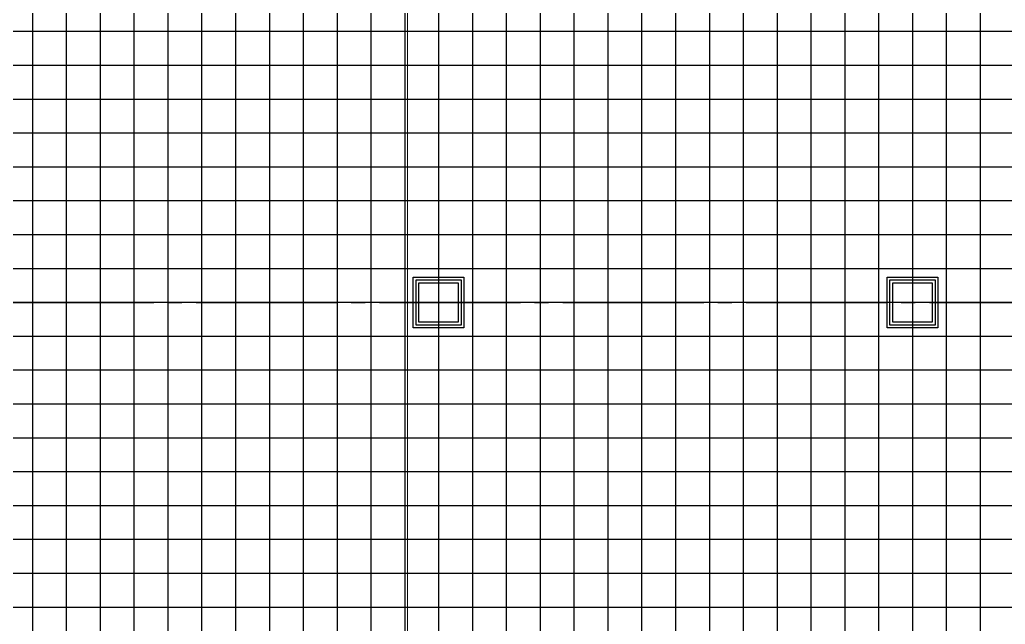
# Model space of a CAD drawing. Header units: millimetres. Extents: x -960 to 41501, y -1010 to 11880.
# Drawn here: x 15217 to 16965, y 6930 to 8001 of the extents above; entities that cross this region are included whole.
import ezdxf
from ezdxf.enums import TextEntityAlignment as Align

# ---------------------------------------------------------------- set-up
doc = ezdxf.new("R2010")
doc.units = ezdxf.units.MM
doc.header["$LTSCALE"] = 100
doc.linetypes.add('X-S-FAB-L10$0$COL-CEN-LIN', pattern=[3.25, 2.5, -0.25, 0.25, -0.25])
for name, color, linetype in [('0-XREF', 7, 'Continuous'), ('188K-SM-03-F10-ARCH-PA-Y2257103$0$K-P1S-4.2-單抗', 53, 'Continuous'), ('188K-SM-03-F10-ARCH-RF-Y2257103$0$K-RF-0.55', 191, 'Continuous'), ('188K-SM-03-F10-ARCH-RF-Y2257103$0$K-RF-0.55-AREA', 6, 'Continuous'), ('X-S-FAB-L10$0$0-DIM-TXT', 8, 'Continuous'), ('X-S-FAB-L10$0$BLOCK', 8, 'Continuous'), ('X-S-FAB-L10$0$CCL', 8, 'X-S-FAB-L10$0$COL-CEN-LIN'), ('X-S-FAB-L10$0$COL-S', 8, 'Continuous'), ('X-S-FAB-L10$0$S-FNDN', 8, 'Continuous')]:
    doc.layers.add(name, color=color, linetype=linetype)
doc.styles.add('X-S-FAB-L10$0$CHINA', font='simplex.shx', dxfattribs={"width": 0.75, "bigfont": 'chineset.shx'})
doc.styles.add('X-S-FAB-L10$0$Standard', font='', dxfattribs={"width": 0.8})
doc.styles.add('X-S-FAB-L10$0$TG_NOTE_TEXT', font='simplex.shx', dxfattribs={"width": 0.75, "bigfont": 'chineset.shx'})
doc.styles.get('X-S-FAB-L10$0$Standard').set_extended_font_data('Microsoft JhengHei')

# ---------------------------------------------------------------- blocks, each defined once
blk = doc.blocks.new('X-S-FAB-L10$0$FAB2-L05')
at = {"layer": 'X-S-FAB-L10$0$CCL'}
for p, q in [((-10200, 11005), (-10200, 0)), ((-9360, 11005), (-9360, 0)), ((-26880, 8220), (1210, 8220))]:
    blk.add_line(p, q, dxfattribs=at)
at = {"layer": 'X-S-FAB-L10$0$COL-S'}
for points in [[(-10235, 8255), (-10165, 8255), (-10165, 8185), (-10235, 8185)], [(-9395, 8255), (-9325, 8255), (-9325, 8185), (-9395, 8185)]]:
    blk.add_lwpolyline(points, close=True, dxfattribs=at)
blk = doc.blocks.new('X-S-FAB-L10')
at = {"layer": 'X-S-FAB-L10$0$COL-S'}
for p, q in [((15925, 7535), (15995, 7535)), ((15925, 7465), (15925, 7535)), ((15995, 7535), (15995, 7465)), ((16765, 7535), (16835, 7535)), ((16765, 7465), (16765, 7535)), ((16835, 7535), (16835, 7465)), ((15995, 7465), (15925, 7465)), ((16835, 7465), (16765, 7465))]:
    blk.add_line(p, q, dxfattribs=at)
at = {"layer": 'X-S-FAB-L10$0$S-FNDN', "lineweight": 0, "flags": 128}
blk.add_lwpolyline([(11070, 4530), (11935, 4530), (11935, -55), (12665, -55), (12665, -270), (15175, -270), (15175, -55), (15905, -55), (15905, 4530), (16672.5, 4530), (16672.5, 5003), (15905, 5003), (15905, 9055), (11935, 9055), (11935, 5003), (11070, 5003)], close=True, dxfattribs=at)
at = {"layer": 'X-S-FAB-L10$0$BLOCK'}
blk.add_blockref('X-S-FAB-L10$0$FAB2-L05', (26160, -720), dxfattribs=at)
at = {"style": 'X-S-FAB-L10$0$TG_NOTE_TEXT', "width": 0.5, "flags": 1}
for p in [(7463.3, 9020), (18268.3, 8649), (11197.8, 4800.2), (16485.8, 4800.2), (25420.3, 2635), (13360, 320, 0), (7463.3, -33.3)]:
    blk.add_attdef('WH', text='', height=20, dxfattribs=at).set_placement(p, align=Align.BOTTOM_LEFT)
at = {"width": 0.5}
for style, p in [('X-S-FAB-L10$0$TG_NOTE_TEXT', (7585, 9020)), ('X-S-FAB-L10$0$TG_NOTE_TEXT', (18390, 8649)), ('X-S-FAB-L10$0$TG_NOTE_TEXT', (11117.5, 4813.5)), ('X-S-FAB-L10$0$TG_NOTE_TEXT', (16607.5, 4813.5)), ('X-S-FAB-L10$0$TG_NOTE_TEXT', (25350, 2635)), ('X-S-FAB-L10$0$Standard', (13129.4, 325, 0)), ('X-S-FAB-L10$0$TG_NOTE_TEXT', (7585, -20))]:
    blk.add_attdef('DESC', text='', height=10, dxfattribs=dict(at, style=style)).set_placement(p, align=Align.BOTTOM_LEFT)
for tag, style, p in [('TYPE', 'X-S-FAB-L10$0$TG_NOTE_TEXT', (7619.3, 9020)), ('NO', 'X-S-FAB-L10$0$TG_NOTE_TEXT', (7650.1, 9020)), ('TYPE', 'X-S-FAB-L10$0$TG_NOTE_TEXT', (18424.2, 8649)), ('NO', 'X-S-FAB-L10$0$TG_NOTE_TEXT', (18455, 8649)), ('NO', 'X-S-FAB-L10$0$TG_NOTE_TEXT', (11088.6, 4813.5)), ('TYPE', 'X-S-FAB-L10$0$TG_NOTE_TEXT', (11151.8, 4813.5)), ('TYPE', 'X-S-FAB-L10$0$TG_NOTE_TEXT', (16641.8, 4813.5)), ('NO', 'X-S-FAB-L10$0$TG_NOTE_TEXT', (16672.6, 4813.5)), ('NO', 'X-S-FAB-L10$0$TG_NOTE_TEXT', (25313, 2635)), ('TYPE', 'X-S-FAB-L10$0$TG_NOTE_TEXT', (25350, 2635)), ('NO', 'X-S-FAB-L10$0$Standard', (13100, 320, 0)), ('TYPE', 'X-S-FAB-L10$0$Standard', (13129.4, 320, 0)), ('TYPE', 'X-S-FAB-L10$0$TG_NOTE_TEXT', (7619.3, -20)), ('NO', 'X-S-FAB-L10$0$TG_NOTE_TEXT', (7650.1, -20))]:
    blk.add_attdef(tag, text='', height=10, dxfattribs=dict(at, style=style)).set_placement(p, align=Align.BOTTOM_RIGHT)
at = {"style": 'X-S-FAB-L10$0$TG_NOTE_TEXT', "width": 0.5, "flags": 1}
for rotation, p in [(180, (43, 7480)), (180, (943, 7480)), (90, (24310, 3717.8)), (270, (17080, 1711.7))]:
    blk.add_attdef('WH', text='', height=20, rotation=rotation, dxfattribs=at).set_placement(p, align=Align.BOTTOM_LEFT)
at = {"width": 0.5}
for rotation, style, p in [(180, 'X-S-FAB-L10$0$Standard', (317.6, 7480)), (180, 'X-S-FAB-L10$0$Standard', (1217.6, 7480)), (90, 'X-S-FAB-L10$0$TG_NOTE_TEXT', (24310, 3647.5)), (270, 'X-S-FAB-L10$0$TG_NOTE_TEXT', (17080, 1605))]:
    blk.add_attdef('DESC', text='', height=10, rotation=rotation, dxfattribs=dict(at, style=style)).set_placement(p, align=Align.BOTTOM_LEFT)
for tag, rotation, style, p in [('TYPE', 180, 'X-S-FAB-L10$0$Standard', (317.6, 7480)), ('NO', 180, 'X-S-FAB-L10$0$Standard', (347, 7480)), ('TYPE', 180, 'X-S-FAB-L10$0$Standard', (1217.6, 7480)), ('NO', 180, 'X-S-FAB-L10$0$Standard', (1247, 7480)), ('TYPE', 90, 'X-S-FAB-L10$0$TG_NOTE_TEXT', (24310, 3647.5)), ('NO', 90, 'X-S-FAB-L10$0$TG_NOTE_TEXT', (24310, 3610.5)), ('TYPE', 270, 'X-S-FAB-L10$0$TG_NOTE_TEXT', (17080, 1605)), ('NO', 270, 'X-S-FAB-L10$0$TG_NOTE_TEXT', (17080, 1573))]:
    blk.add_attdef(tag, text='', height=10, rotation=rotation, dxfattribs=dict(at, style=style)).set_placement(p, align=Align.BOTTOM_RIGHT)
at = {"layer": 'X-S-FAB-L10$0$0-DIM-TXT', "style": 'X-S-FAB-L10$0$CHINA', "width": 0.75}
for p in [(667.4, 7855.1, -2689.4), (22627.4, 6728.8), (25644.7, 6728.8), (24778.8, 5569.1), (1118.3, 4980), (417.8, 4594.6), (23874.8, 4355), (22927.4, 4330.1), (23749.9, 3901.4), (417.8, 3765.2), (1118.3, 3730), (417.8, 3115.8), (536.9, 2227.8), (16909, 1782.7), (888.4, 880.5), (16977.4, 750), (18878.8, 750), (25641.2, 553.2), (21364, 526.9)]:
    blk.add_attdef('HIG', text='', height=80, dxfattribs=at).set_placement(p, align=Align.MIDDLE_LEFT)
blk = doc.blocks.new('188K-SM-03-F10-ARCH-RF-Y2257103')
at = {"layer": '188K-SM-03-F10-ARCH-RF-Y2257103$0$K-RF-0.55'}
for p, q in [((15240, 9025), (15240, -12.5)), ((15300, 9025), (15300, -12.5)), ((15360, 9025), (15360, -12.5)), ((15420, 9025), (15420, -12.5)), ((16020, 9012.5), (16020, 4843.5)), ((16080, 9012.5), (16080, 4843.5)), ((16140, 9012.5), (16140, 4843.5)), ((16200, 9012.5), (16200, 4843.5)), ((16260, 9012.5), (16260, 4843.5)), ((16320, 9012.5), (16320, 4843.5)), ((16380, 9012.5), (16380, 4843.5)), ((16440, 9012.5), (16440, 4843.5)), ((16500, 9012.5), (16500, 4843.5)), ((16560, 9012.5), (16560, 4843.5)), ((16620, 9012.5), (16620, 4843.5)), ((16680, 9012.5), (16680, 4843.5)), ((16740, 9012.5), (16740, -12.5)), ((16860, 9010.5), (16860, 2075)), ((16920, 9010.5), (16920, 2075)), ((15480, 8990), (15480, -12.5)), ((15540, 8990), (15540, -12.5)), ((15600, 8990), (15600, -12.5)), ((15660, 8990), (15660, -12.5)), ((15720, 8990), (15720, -12.5)), ((15780, 8990), (15780, -12.5)), ((15840, 8990), (15840, -12.5)), ((15900, 8990), (15900, -12.5)), ((15960, 8965), (15960, 4843.5)), ((16800, 8965), (16800, 2075)), ((19320, 7980), (1845, 7980)), ((19320, 7920), (1845, 7920)), ((19320, 7860), (1845, 7860)), ((19320, 7800), (1845, 7800)), ((19320, 7740), (1845, 7740)), ((19320, 7680), (1845, 7680)), ((19320, 7620), (1845, 7620)), ((19320, 7560), (1845, 7560)), ((19285, 7500), (1845, 7500)), ((19320, 7440), (1845, 7440)), ((19320, 7380), (1845, 7380)), ((21180, 7320), (1845, 7320)), ((21349.5, 7260), (1845, 7260)), ((21349.5, 7200), (1845, 7200)), ((21349.5, 7140), (1845, 7140)), ((21349.5, 7080), (1845, 7080)), ((21349.5, 7020), (1845, 7020)), ((21349.5, 6960), (1845, 6960))]:
    blk.add_line(p, q, dxfattribs=at)
at = {"layer": '188K-SM-03-F10-ARCH-RF-Y2257103$0$K-RF-0.55-AREA'}
for points in [[(15925, 7535), (15995, 7535), (15995, 7465), (15925, 7465)], [(16765, 7535), (16835, 7535), (16835, 7465), (16765, 7465)]]:
    blk.add_lwpolyline(points, close=True, dxfattribs=at)
blk = doc.blocks.new('188K-SM-03-F10-ARCH-PA-Y2257103')
at = {"layer": '188K-SM-03-F10-ARCH-PA-Y2257103$0$K-P1S-4.2-單抗'}
for points in [[(15915, 7545), (16005, 7545), (16005, 7455), (15915, 7455)], [(15920, 7540), (16000, 7540), (16000, 7460), (15920, 7460)], [(16755, 7545), (16845, 7545), (16845, 7455), (16755, 7455)], [(16760, 7540), (16840, 7540), (16840, 7460), (16760, 7460)]]:
    blk.add_lwpolyline(points, close=True, dxfattribs=at)

msp = doc.modelspace()

# ---------------------------------------------------------------- block references
for name in ['X-S-FAB-L10', '188K-SM-03-F10-ARCH-RF-Y2257103']:
    msp.add_blockref(name, (0, 0))
at = {"layer": '0-XREF'}
msp.add_blockref('188K-SM-03-F10-ARCH-PA-Y2257103', (0, 0), dxfattribs=at)

doc.saveas('drawing.dxf')
